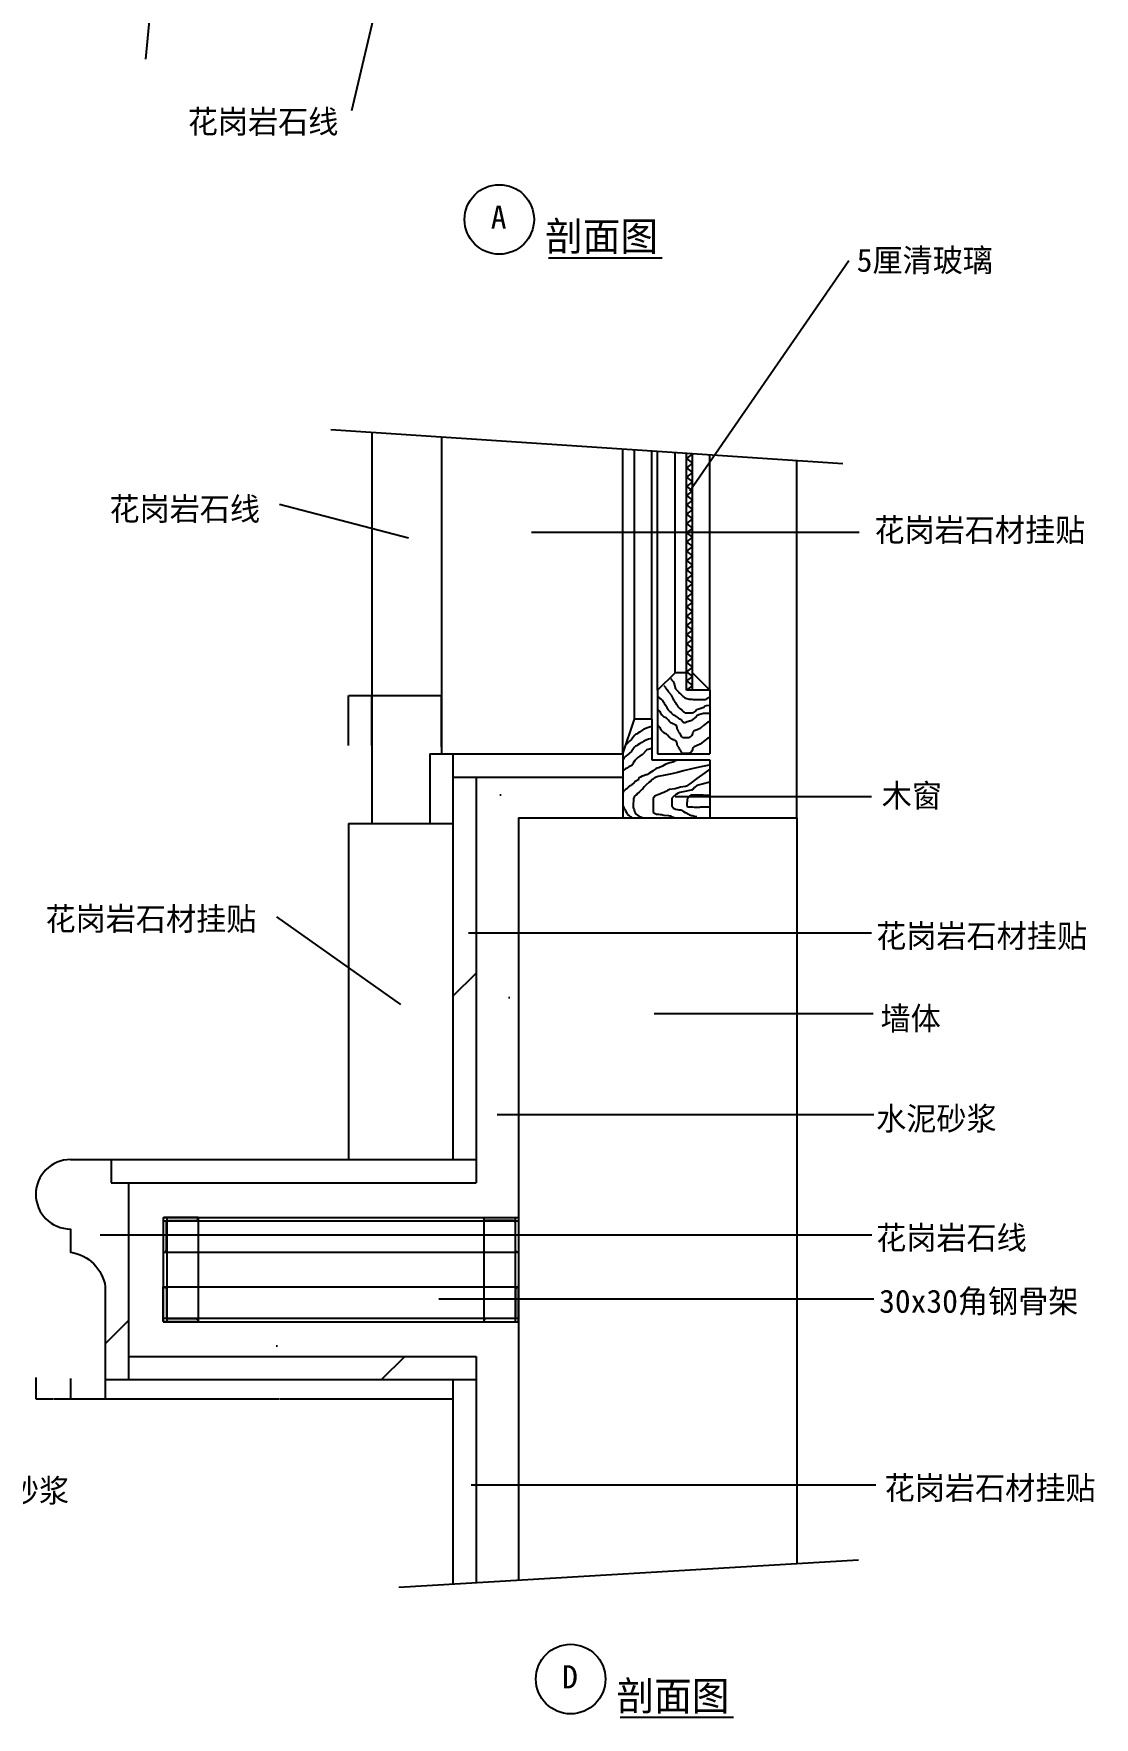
# Model space of a CAD drawing. Header units: metres. Extents: x -9731 to 0, y -43331 to 0.
# Drawn here: x -5658 to -1081, y -43331 to -36065 of the extents above; entities that cross this region are included whole.
import ezdxf

# ---------------------------------------------------------------- set-up
doc = ezdxf.new("R2010")
doc.units = ezdxf.units.M
for name, color, linetype in [('2', 2, 'Continuous'), ('3', 3, 'Continuous'), ('4', 4, 'Continuous'), ('7', 7, 'Continuous'), ('BH', 3, 'Continuous'), ('DIM', 3, 'Continuous'), ('TEXT', 3, 'Continuous')]:
    doc.layers.add(name, color=color, linetype=linetype)
doc.dimstyles.get("Standard").update_dxf_attribs({"dimtxt": 2.5, "dimasz": 2.5, "dimexe": 1.25, "dimexo": 0.625, "dimtad": 1, "dimcen": 2.5, "dimazin": 3, "dimtfac": 1, "dimtmove": 0, "dimatfit": 3})

# ---------------------------------------------------------------- blocks, each defined once
blk = doc.blocks.new('ST-L30')
at = {"layer": '4'}
blk.add_lwpolyline([(0, 1, 0.41), (1, 0), (30, 0), (30, 0.67, 0.41), (28, 2.67), (4.67, 2.67, -0.41), (2.67, 4.67), (2.67, 28, 0.41), (0.67, 30), (0, 30)], format="xyb", close=True, dxfattribs=at)
blk = doc.blocks.new('BH2')
at = {"layer": 'BH'}
blk.add_lwpolyline([(0, 32), (5, 28), (0, 24), (5, 20), (0, 16), (5, 12), (0, 8), (5, 4), (0, 0)], dxfattribs=at)
blk = doc.blocks.new('*D26')
for p, q in [((-5348.76, -41873.42), (-5348.76, -41956.29)), ((-3848.76, -41873.42), (-3848.76, -41956.29)), ((-5348.51, -41956.29), (-4600.26, -41956.29)), ((-4597.26, -41956.29), (-3849.01, -41956.29))]:
    blk.add_line(p, q)
at = {"layer": 'Defpoints'}
for p in [(-5348.76, -41873.42), (-3848.76, -41873.42), (-5348.76, -41956.29)]:
    blk.add_point(p, dxfattribs=at)
at = {"layer": 'DIM', "insert": (-4598.76, -41956.29), "char_height": 1, "attachment_point": 5}
blk.add_mtext('300', dxfattribs=at)
blk = doc.blocks.new('*D27')
for p, q in [((-5648.75, -41864.51), (-5648.75, -41956.29)), ((-5498.76, -41868.22), (-5498.76, -41956.29)), ((-5648.5, -41956.29), (-5574.755, -41956.29)), ((-5572.755, -41956.29), (-5499.01, -41956.29))]:
    blk.add_line(p, q)
at = {"layer": 'Defpoints'}
for p in [(-5648.75, -41864.51), (-5498.76, -41868.22), (-5648.75, -41956.29)]:
    blk.add_point(p, dxfattribs=at)
at = {"layer": 'DIM', "insert": (-5573.755, -41956.29), "char_height": 1, "attachment_point": 5}
blk.add_mtext('30', dxfattribs=at)
blk = doc.blocks.new('*D33')
for p, q in [((-5498.76, -41868.22), (-5498.76, -41956.29)), ((-5348.76, -41873.42), (-5348.76, -41956.29)), ((-5498.51, -41956.29), (-5424.76, -41956.29)), ((-5422.76, -41956.29), (-5349.01, -41956.29))]:
    blk.add_line(p, q)
at = {"layer": 'Defpoints'}
for p in [(-5498.76, -41868.22), (-5348.76, -41873.42), (-5498.76, -41956.29)]:
    blk.add_point(p, dxfattribs=at)
at = {"layer": 'DIM', "insert": (-5423.76, -41956.29), "char_height": 1, "attachment_point": 5}
blk.add_mtext('30', dxfattribs=at)
blk = doc.blocks.new('*D34')
for p, q in [((-4298.76, -39137.4), (-4298.76, -38921.16)), ((-4298.51, -38921.16), (-4249.76, -38921.16)), ((-4247.76, -38921.16), (-4199.01, -38921.16)), ((-4198.76, -39137.4), (-4198.76, -38921.16))]:
    blk.add_line(p, q)
at = {"layer": 'Defpoints'}
for p in [(-4298.76, -38921.16), (-4298.76, -39137.4), (-4198.76, -39137.4)]:
    blk.add_point(p, dxfattribs=at)
at = {"layer": 'DIM', "insert": (-4248.76, -38921.16), "char_height": 1, "attachment_point": 5}
blk.add_mtext('20', dxfattribs=at)
blk = doc.blocks.new('*D35')
for p, q in [((-4198.76, -39137.4), (-4198.76, -38921.16)), ((-4198.51, -38921.16), (-4049.76, -38921.16)), ((-4047.76, -38921.16), (-3899.01, -38921.16)), ((-3898.76, -39143.29), (-3898.76, -38921.16))]:
    blk.add_line(p, q)
at = {"layer": 'Defpoints'}
for p in [(-4198.76, -38921.16), (-4198.76, -39137.4), (-3898.76, -39143.29)]:
    blk.add_point(p, dxfattribs=at)
at = {"layer": 'DIM', "insert": (-4048.76, -38921.16), "char_height": 1, "attachment_point": 5}
blk.add_mtext('60', dxfattribs=at)

msp = doc.modelspace()

# ---------------------------------------------------------------- hatches: boundary and pattern name
at = {"layer": 'BH'}
h = msp.add_hatch(dxfattribs=at)
h.set_pattern_fill('ANSI33', scale=300)
h.paths.add_polyline_path([(-3115.43, -39273.42), (-3115.43, -39173.42), (-3848.76, -39173.42), (-3848.76, -39273.42)])
h.paths.add_polyline_path([(-3748.76, -39273.42), (-3848.76, -39273.42), (-3848.76, -40923.42), (-3748.76, -40923.42)])
h.paths.add_polyline_path([(-3848.76, -39173.42), (-3948.76, -39173.42), (-3948.76, -39473.42), (-3848.76, -39473.42)])
h.paths.add_polyline_path([(-5248.76, -40923.42), (-5248.76, -41023.42), (-3748.76, -41023.42), (-3748.76, -40923.42)])
h.paths.add_polyline_path([(-5248.76, -41773.42), (-5248.76, -41873.42), (-3848.76, -41873.42), (-3848.76, -41773.42)])
h.paths.add_polyline_path([(-3748.76, -41773.42), (-3848.76, -41773.42), (-3848.76, -42754.78), (-3748.76, -42748.88)])
h = msp.add_hatch(dxfattribs=at)
h.set_pattern_fill('AR-CONC', scale=15)
h.paths.add_polyline_path([(-3748.76, -41023.42), (-5248.76, -41023.42), (-5248.76, -41773.42), (-3748.76, -41773.42), (-3748.76, -42748.88), (-3565.43, -42738.06), (-3565.43, -41623.42), (-3715.43, -41623.42), (-5098.76, -41623.42), (-5098.76, -41173.42), (-4948.76, -41173.42), (-3565.43, -41173.42), (-3565.43, -39448.42), (-3115.43, -39448.42), (-3115.43, -39273.42), (-3748.76, -39273.42)])
h = msp.add_hatch(dxfattribs=at)
h.set_pattern_fill('ANSI31', scale=1500)
h.paths.add_polyline_path([(-3565.43, -42738.06), (-2365.43, -42667.24), (-2365.43, -39448.42), (-3565.43, -39448.42)])
h = msp.add_hatch(dxfattribs=at)
h.set_pattern_fill('ANSI33', scale=300)
h.paths.add_polyline_path([(-5498.76, -41223.42, -1), (-5498.76, -40923.42), (-5248.76, -40923.42), (-5248.76, -41873.42), (-5348.76, -41873.42), (-5348.76, -41473.42, 0.33), (-5498.76, -41323.42)])

# ---------------------------------------------------------------- linework, layer by layer
at = {"layer": '2'}
for p, q in [((-3565.43, -39448.42), (-2365.43, -39448.42)), ((-3565.43, -39448.42), (-3565.43, -42738.06)), ((-2365.43, -39448.42), (-2365.43, -42667.24))]:
    msp.add_line(p, q, dxfattribs=at)
at = {"layer": '3'}
for p, q in [((-4374.97, -37773.85), (-2167.01, -37919.22)), ((-3065.43, -39023.42), (-3065.43, -37860.07)), ((-2890.43, -38823.42), (-2890.43, -37871.59)), ((-4082.69, -42768.59), (-2099.08, -42651.52))]:
    msp.add_line(p, q, dxfattribs=at)
at = {"layer": '4'}
for p, q in [((-4198.76, -37785.45), (-4198.76, -39473.42)), ((-3898.76, -37805.2), (-3898.76, -39173.42)), ((-2365.43, -39448.42), (-2365.43, -37906.15)), ((-2890.43, -38823.42), (-2965.43, -38898.42)), ((-2840.43, -38823.42), (-2890.43, -38823.42)), ((-2815.43, -38823.42), (-2740.43, -38898.42)), ((-2965.43, -38898.42), (-2965.43, -39173.42)), ((-2740.43, -38898.42), (-2840.43, -38898.42)), ((-2740.43, -38898.42), (-2740.43, -39173.42)), ((-3115.43, -39173.42), (-3065.43, -39023.42)), ((-2990.43, -39023.42), (-3065.43, -39023.42)), ((-2990.43, -39023.42), (-2990.43, -39198.42)), ((-3948.76, -39173.42), (-3115.43, -39173.42)), ((-3948.76, -39173.42), (-3948.76, -39473.42)), ((-3848.76, -39173.42), (-3848.76, -40923.42)), ((-3115.43, -39173.42), (-3115.43, -39448.42)), ((-2990.43, -39198.42), (-2740.43, -39198.42)), ((-2965.43, -39173.42), (-2740.43, -39173.42)), ((-2740.43, -39198.42), (-2740.43, -39448.42)), ((-3848.76, -39273.42), (-3115.43, -39273.42)), ((-3748.76, -39273.42), (-3748.76, -41023.42)), ((-4298.76, -39473.42), (-4298.76, -40923.42)), ((-4298.76, -39473.42), (-3848.76, -39473.42)), ((-5498.76, -40923.42), (-3748.76, -40923.42)), ((-5323.76, -40923.42), (-5323.76, -41023.42)), ((-5323.76, -41023.42), (-3748.76, -41023.42)), ((-5248.76, -41023.42), (-5248.76, -41873.42)), ((-5098.76, -41173.42), (-3565.43, -41173.42)), ((-5098.76, -41173.42), (-5098.76, -41623.42)), ((-5098.76, -41623.42), (-3565.43, -41623.42)), ((-5248.76, -41773.42), (-3748.76, -41773.42)), ((-3748.76, -41773.42), (-3748.76, -42748.88)), ((-5348.76, -41873.42), (-3748.76, -41873.42)), ((-3848.76, -41873.42), (-3848.76, -42754.78))]:
    msp.add_line(p, q, dxfattribs=at)
msp.add_lwpolyline([(-5498.76, -40923.42, 1), (-5498.76, -41223.42), (-5498.76, -41223.42), (-5498.76, -41323.42, -0.33), (-5348.76, -41473.42), (-5348.76, -41873.42)], format="xyb", dxfattribs=at)
at = {"layer": '7'}
for p, q in [((-3115.43, -39173.42), (-3115.43, -37856.78)), ((-2990.43, -39023.42), (-2990.43, -37865.01)), ((-2965.43, -38898.42), (-2965.43, -37866.65)), ((-2840.43, -38898.42), (-2840.43, -37874.88)), ((-2815.43, -38898.42), (-2815.43, -37876.53)), ((-2740.43, -38898.42), (-2740.43, -37881.46)), ((-5098.76, -41188.42), (-3565.43, -41188.42)), ((-5083.76, -41173.42), (-5083.76, -41623.42)), ((-4948.76, -41173.42), (-4948.76, -41623.42)), ((-3715.43, -41173.42), (-3715.43, -41623.42)), ((-3580.43, -41173.42), (-3580.43, -41623.42)), ((-5098.76, -41323.42), (-3565.43, -41323.42)), ((-5098.76, -41473.42), (-3565.43, -41473.42)), ((-5098.76, -41608.42), (-3565.43, -41608.42))]:
    msp.add_line(p, q, dxfattribs=at)
at = {"layer": 'BH'}
for p, q in [((-2908.69, -38848.26), (-2905.97, -38852.79)), ((-2905.97, -38852.79), (-2903.25, -38856.42)), ((-2903.25, -38856.42), (-2900.53, -38859.15)), ((-2900.53, -38859.15), (-2898.72, -38860.96)), ((-2898.72, -38860.96), (-2896.9, -38863.68)), ((-2896.9, -38863.68), (-2896, -38866.41)), ((-2896, -38866.41), (-2894.19, -38870.94)), ((-2894.19, -38870.94), (-2892.37, -38875.48)), ((-2959.44, -38929.94), (-2963.97, -38928.12)), ((-2954, -38935.38), (-2959.44, -38929.94)), ((-2951.29, -38936.29), (-2954, -38935.38)), ((-2948.57, -38939.01), (-2951.29, -38936.29)), ((-2944.94, -38942.64), (-2948.57, -38939.01)), ((-2942.22, -38947.18), (-2944.94, -38942.64)), ((-2934.97, -38881.84), (-2937.69, -38879.11)), ((-2932.25, -38884.56), (-2934.97, -38881.84)), ((-2930.44, -38888.19), (-2932.25, -38884.56)), ((-2928.63, -38890), (-2930.44, -38888.19)), ((-2927.72, -38891.82), (-2928.63, -38890)), ((-2925.91, -38893.63), (-2927.72, -38891.82)), ((-2924.09, -38897.26), (-2925.91, -38893.63)), ((-2921.38, -38900.89), (-2924.09, -38897.26)), ((-2918.66, -38904.52), (-2921.38, -38900.89)), ((-2905.97, -38919.04), (-2918.66, -38904.52)), ((-2900.53, -38931.75), (-2905.97, -38919.04)), ((-2896.9, -38936.29), (-2900.53, -38931.75)), ((-2895.09, -38941.73), (-2896.9, -38936.29)), ((-2892.37, -38945.36), (-2895.09, -38941.73)), ((-2892.37, -38875.48), (-2890.56, -38888.19)), ((-2890.56, -38888.19), (-2888.75, -38891.82)), ((-2888.75, -38891.82), (-2886.03, -38894.54)), ((-2886.03, -38894.54), (-2884.22, -38896.36)), ((-2884.22, -38896.36), (-2881.5, -38899.99)), ((-2881.5, -38899.99), (-2877.87, -38902.71)), ((-2877.87, -38902.71), (-2874.25, -38906.34)), ((-2874.25, -38906.34), (-2870.62, -38910.88)), ((-2870.62, -38910.88), (-2867, -38914.51)), ((-2867, -38914.51), (-2862.46, -38918.14)), ((-2862.46, -38918.14), (-2858.84, -38921.77)), ((-2858.84, -38921.77), (-2856.12, -38924.49)), ((-2856.12, -38924.49), (-2854.31, -38925.4)), ((-2854.31, -38925.4), (-2852.49, -38927.21)), ((-2852.49, -38927.21), (-2849.78, -38929.03)), ((-2849.78, -38929.03), (-2846.15, -38930.84)), ((-2846.15, -38930.84), (-2843.43, -38932.66)), ((-2843.43, -38932.66), (-2838.9, -38934.47)), ((-2838.9, -38934.47), (-2834.37, -38935.38)), ((-2834.37, -38935.38), (-2828.93, -38936.29)), ((-2828.93, -38936.29), (-2823.49, -38936.29)), ((-2823.49, -38936.29), (-2818.05, -38937.2)), ((-2818.05, -38937.2), (-2812.62, -38938.1)), ((-2812.62, -38938.1), (-2807.18, -38938.1)), ((-2807.18, -38938.1), (-2794.49, -38939.01)), ((-2794.49, -38939.01), (-2764.58, -38939.01)), ((-2764.58, -38939.01), (-2760.05, -38938.1)), ((-2760.05, -38938.1), (-2756.42, -38936.29)), ((-2756.42, -38936.29), (-2752.8, -38934.47)), ((-2752.8, -38934.47), (-2749.17, -38932.66)), ((-2749.17, -38932.66), (-2744.64, -38929.94)), ((-2744.64, -38929.94), (-2741.92, -38928.12)), ((-2741.92, -38928.12), (-2740.43, -38926.63)), ((-2960.35, -38986.2), (-2963.07, -38985.3)), ((-2955.82, -38990.74), (-2960.35, -38986.2)), ((-2953.1, -38994.37), (-2955.82, -38990.74)), ((-2952.19, -38998), (-2953.1, -38994.37)), ((-2951.29, -39000.72), (-2952.19, -38998)), ((-2949.47, -39001.63), (-2951.29, -39000.72)), ((-2948.57, -39003.45), (-2949.47, -39001.63)), ((-2946.75, -39005.26), (-2948.57, -39003.45)), ((-2944.94, -39007.99), (-2946.75, -39005.26)), ((-2942.22, -39010.71), (-2944.94, -39007.99)), ((-2940.41, -38949.9), (-2942.22, -38947.18)), ((-2940.41, -39011.62), (-2942.22, -39010.71)), ((-2938.6, -38951.72), (-2940.41, -38949.9)), ((-2936.78, -39014.34), (-2940.41, -39011.62)), ((-2935.88, -38955.35), (-2938.6, -38951.72)), ((-2933.16, -39016.15), (-2936.78, -39014.34)), ((-2934.06, -38958.07), (-2935.88, -38955.35)), ((-2933.16, -38961.7), (-2934.06, -38958.07)), ((-2930.44, -38966.24), (-2933.16, -38961.7)), ((-2929.53, -39017.97), (-2933.16, -39016.15)), ((-2927.72, -38969.87), (-2930.44, -38966.24)), ((-2925, -38974.41), (-2927.72, -38969.87)), ((-2923.19, -38977.13), (-2925, -38974.41)), ((-2922.28, -38978.94), (-2923.19, -38977.13)), ((-2919.56, -38982.57), (-2922.28, -38978.94)), ((-2916.84, -38985.3), (-2919.56, -38982.57)), ((-2913.22, -38989.83), (-2916.84, -38985.3)), ((-2908.69, -38993.46), (-2913.22, -38989.83)), ((-2905.97, -38997.09), (-2908.69, -38993.46)), ((-2903.25, -38999.82), (-2905.97, -38997.09)), ((-2900.53, -39002.54), (-2903.25, -38999.82)), ((-2896.9, -39005.26), (-2900.53, -39002.54)), ((-2893.28, -39007.99), (-2896.9, -39005.26)), ((-2889.65, -39008.89), (-2893.28, -39007.99)), ((-2889.65, -38948.99), (-2892.37, -38945.36)), ((-2887.84, -38952.62), (-2889.65, -38948.99)), ((-2886.94, -39011.62), (-2889.65, -39008.89)), ((-2886.03, -38954.44), (-2887.84, -38952.62)), ((-2883.31, -39013.43), (-2886.94, -39011.62)), ((-2882.4, -38961.7), (-2886.03, -38954.44)), ((-2878.78, -39017.06), (-2883.31, -39013.43)), ((-2878.78, -38967.15), (-2882.4, -38961.7)), ((-2876.97, -38968.96), (-2878.78, -38967.15)), ((-2875.15, -38971.68), (-2876.97, -38968.96)), ((-2873.34, -38972.59), (-2875.15, -38971.68)), ((-2871.53, -38975.31), (-2873.34, -38972.59)), ((-2868.81, -38978.04), (-2871.53, -38975.31)), ((-2866.09, -38979.85), (-2868.81, -38978.04)), ((-2863.37, -38982.57), (-2866.09, -38979.85)), ((-2860.65, -38983.48), (-2863.37, -38982.57)), ((-2858.84, -38987.11), (-2860.65, -38983.48)), ((-2855.21, -38989.83), (-2858.84, -38987.11)), ((-2852.49, -38992.56), (-2855.21, -38989.83)), ((-2848.87, -38994.37), (-2852.49, -38992.56)), ((-2846.15, -38997.09), (-2848.87, -38994.37)), ((-2843.43, -38998), (-2846.15, -38997.09)), ((-2818.96, -38998), (-2843.43, -38998)), ((-2816.24, -38997.09), (-2818.96, -38998)), ((-2812.62, -38995.28), (-2816.24, -38997.09)), ((-2808.99, -38993.46), (-2812.62, -38995.28)), ((-2805.36, -38990.74), (-2808.99, -38993.46)), ((-2800.83, -38987.11), (-2805.36, -38990.74)), ((-2799.93, -39012.52), (-2804.46, -39017.06)), ((-2797.21, -38983.48), (-2800.83, -38987.11)), ((-2795.39, -39007.08), (-2799.93, -39012.52)), ((-2791.77, -38980.76), (-2797.21, -38983.48)), ((-2782.71, -39002.54), (-2795.39, -39007.08)), ((-2779.08, -38977.13), (-2791.77, -38980.76)), ((-2768.2, -38998.91), (-2782.71, -39002.54)), ((-2766.39, -38972.59), (-2779.08, -38977.13)), ((-2740.43, -38998.91), (-2768.2, -38998.91)), ((-2761.86, -38967.15), (-2766.39, -38972.59)), ((-2756.42, -38965.33), (-2761.86, -38967.15)), ((-2741.92, -38964.42), (-2756.42, -38965.33)), ((-2740.43, -38964.42), (-2741.92, -38964.42)), ((-3061.06, -39088.98), (-3065.52, -39093.44)), ((-3056.61, -39087.5), (-3061.06, -39088.98)), ((-3050.68, -39083.04), (-3056.61, -39087.5)), ((-3043.26, -39078.58), (-3050.68, -39083.04)), ((-3034.35, -39072.63), (-3043.26, -39078.58)), ((-3025.45, -39066.69), (-3034.35, -39072.63)), ((-3004.67, -39059.26), (-3025.45, -39066.69)), ((-2990.43, -39055.19), (-3004.67, -39059.26)), ((-2960.35, -39054.6), (-2963.07, -39053.69)), ((-2955.82, -39059.13), (-2960.35, -39054.6)), ((-2953.1, -39062.76), (-2955.82, -39059.13)), ((-2952.19, -39066.39), (-2953.1, -39062.76)), ((-2951.29, -39069.12), (-2952.19, -39066.39)), ((-2949.47, -39070.02), (-2951.29, -39069.12)), ((-2948.57, -39071.84), (-2949.47, -39070.02)), ((-2946.75, -39073.65), (-2948.57, -39071.84)), ((-2944.94, -39076.38), (-2946.75, -39073.65)), ((-2942.22, -39079.1), (-2944.94, -39076.38)), ((-2940.41, -39080.01), (-2942.22, -39079.1)), ((-2936.78, -39082.73), (-2940.41, -39080.01)), ((-2933.16, -39084.55), (-2936.78, -39082.73)), ((-2929.53, -39086.36), (-2933.16, -39084.55)), ((-2927.72, -39018.88), (-2929.53, -39017.97)), ((-2927.72, -39087.27), (-2929.53, -39086.36)), ((-2921.38, -39025.23), (-2927.72, -39018.88)), ((-2921.38, -39093.62), (-2927.72, -39087.27)), ((-2918.66, -39027.04), (-2921.38, -39025.23)), ((-2915.03, -39032.49), (-2918.66, -39027.04)), ((-2912.31, -39034.3), (-2915.03, -39032.49)), ((-2909.59, -39037.03), (-2912.31, -39034.3)), ((-2905.97, -39039.75), (-2909.59, -39037.03)), ((-2902.34, -39040.66), (-2905.97, -39039.75)), ((-2897.81, -39043.38), (-2902.34, -39040.66)), ((-2893.28, -39044.29), (-2897.81, -39043.38)), ((-2891.47, -39047.01), (-2893.28, -39044.29)), ((-2888.75, -39048.83), (-2891.47, -39047.01)), ((-2886.03, -39049.73), (-2888.75, -39048.83)), ((-2884.22, -39050.64), (-2886.03, -39049.73)), ((-2882.4, -39055.18), (-2884.22, -39050.64)), ((-2879.68, -39069.7), (-2882.4, -39055.18)), ((-2876.97, -39073.33), (-2879.68, -39069.7)), ((-2875.15, -39018.88), (-2878.78, -39017.06)), ((-2874.25, -39076.05), (-2876.97, -39073.33)), ((-2873.34, -39020.69), (-2875.15, -39018.88)), ((-2873.34, -39079.68), (-2874.25, -39076.05)), ((-2870.62, -39022.51), (-2873.34, -39020.69)), ((-2871.53, -39081.5), (-2873.34, -39079.68)), ((-2869.71, -39085.13), (-2871.53, -39081.5)), ((-2867, -39024.32), (-2870.62, -39022.51)), ((-2867, -39088.76), (-2869.71, -39085.13)), ((-2864.28, -39026.14), (-2867, -39024.32)), ((-2861.56, -39099.65), (-2867, -39088.76)), ((-2862.46, -39027.95), (-2864.28, -39026.14)), ((-2859.74, -39031.58), (-2862.46, -39027.95)), ((-2857.03, -39035.21), (-2859.74, -39031.58)), ((-2853.4, -39038.84), (-2857.03, -39035.21)), ((-2847.06, -39038.84), (-2853.4, -39038.84)), ((-2843.43, -39037.03), (-2847.06, -39038.84)), ((-2837.99, -39035.21), (-2843.43, -39037.03)), ((-2832.55, -39033.4), (-2837.99, -39035.21)), ((-2828.02, -39032.49), (-2832.55, -39033.4)), ((-2824.4, -39031.58), (-2828.02, -39032.49)), ((-2821.68, -39029.77), (-2824.4, -39031.58)), ((-2818.05, -39028.86), (-2821.68, -39029.77)), ((-2815.33, -39026.14), (-2818.05, -39028.86)), ((-2815.33, -39086.04), (-2817.15, -39089.67)), ((-2811.71, -39024.32), (-2815.33, -39026.14)), ((-2814.43, -39082.4), (-2815.33, -39086.04)), ((-2811.71, -39078.77), (-2814.43, -39082.4)), ((-2808.08, -39020.69), (-2811.71, -39024.32)), ((-2807.18, -39074.24), (-2811.71, -39078.77)), ((-2804.46, -39017.06), (-2808.08, -39020.69)), ((-2794.49, -39068.79), (-2807.18, -39074.24)), ((-2781.8, -39063.35), (-2794.49, -39068.79)), ((-2767.3, -39050.64), (-2781.8, -39063.35)), ((-2749.17, -39036.12), (-2767.3, -39050.64)), ((-2740.43, -39033.93), (-2749.17, -39036.12)), ((-3095.2, -39126.13), (-3101.3, -39131.02)), ((-3089.26, -39121.68), (-3095.2, -39126.13)), ((-3084.81, -39117.22), (-3089.26, -39121.68)), ((-3078.87, -39111.27), (-3084.81, -39117.22)), ((-3078.87, -39162.02), (-3084.81, -39167.96)), ((-3069.97, -39099.38), (-3078.87, -39111.27)), ((-3069.97, -39150.13), (-3078.87, -39162.02)), ((-3065.52, -39093.44), (-3069.97, -39099.38)), ((-3065.52, -39144.18), (-3069.97, -39150.13)), ((-3061.06, -39139.72), (-3065.52, -39144.18)), ((-3056.61, -39138.24), (-3061.06, -39139.72)), ((-3050.68, -39133.78), (-3056.61, -39138.24)), ((-3043.26, -39129.32), (-3050.68, -39133.78)), ((-3034.35, -39123.38), (-3043.26, -39129.32)), ((-3025.45, -39117.43), (-3034.35, -39123.38)), ((-3012.09, -39156.07), (-3032.87, -39176.88)), ((-3004.67, -39110), (-3025.45, -39117.43)), ((-2990.43, -39149.29), (-3012.09, -39156.07)), ((-2990.43, -39105.93), (-3004.67, -39110)), ((-2918.66, -39095.44), (-2921.38, -39093.62)), ((-2915.03, -39100.88), (-2918.66, -39095.44)), ((-2912.31, -39102.7), (-2915.03, -39100.88)), ((-2909.59, -39105.42), (-2912.31, -39102.7)), ((-2905.97, -39108.14), (-2909.59, -39105.42)), ((-2902.34, -39109.05), (-2905.97, -39108.14)), ((-2897.81, -39111.77), (-2902.34, -39109.05)), ((-2893.28, -39112.68), (-2897.81, -39111.77)), ((-2891.47, -39115.4), (-2893.28, -39112.68)), ((-2888.75, -39117.22), (-2891.47, -39115.4)), ((-2886.03, -39118.12), (-2888.75, -39117.22)), ((-2884.22, -39119.03), (-2886.03, -39118.12)), ((-2882.4, -39123.57), (-2884.22, -39119.03)), ((-2879.68, -39138.09), (-2882.4, -39123.57)), ((-2876.97, -39141.72), (-2879.68, -39138.09)), ((-2874.25, -39144.44), (-2876.97, -39141.72)), ((-2873.34, -39148.07), (-2874.25, -39144.44)), ((-2871.53, -39149.89), (-2873.34, -39148.07)), ((-2869.71, -39153.52), (-2871.53, -39149.89)), ((-2867, -39157.15), (-2869.71, -39153.52)), ((-2861.56, -39168.04), (-2867, -39157.15)), ((-2858.84, -39102.37), (-2861.56, -39099.65)), ((-2857.03, -39103.28), (-2858.84, -39102.37)), ((-2829.84, -39103.28), (-2857.03, -39103.28)), ((-2826.21, -39101.46), (-2829.84, -39103.28)), ((-2823.49, -39099.65), (-2826.21, -39101.46)), ((-2820.77, -39096.93), (-2823.49, -39099.65)), ((-2818.05, -39093.3), (-2820.77, -39096.93)), ((-2818.05, -39161.69), (-2820.77, -39165.32)), ((-2817.15, -39089.67), (-2818.05, -39093.3)), ((-2817.15, -39158.06), (-2818.05, -39161.69)), ((-2815.33, -39154.43), (-2817.15, -39158.06)), ((-2814.43, -39150.8), (-2815.33, -39154.43)), ((-2811.71, -39147.17), (-2814.43, -39150.8)), ((-2807.18, -39142.63), (-2811.71, -39147.17)), ((-2794.49, -39137.18), (-2807.18, -39142.63)), ((-2781.8, -39131.74), (-2794.49, -39137.18)), ((-2767.3, -39119.03), (-2781.8, -39131.74)), ((-2749.17, -39104.51), (-2767.3, -39119.03)), ((-2740.43, -39102.32), (-2749.17, -39104.51)), ((-3114.49, -39197.68), (-3115.43, -39198.62)), ((-3113.01, -39194.71), (-3114.49, -39197.68)), ((-3111.52, -39194.71), (-3113.01, -39194.71)), ((-3107.07, -39187.28), (-3111.52, -39193.22)), ((-3111.52, -39193.22), (-3111.52, -39194.71)), ((-3102.62, -39182.82), (-3107.07, -39187.28)), ((-3098.17, -39234.84), (-3104.1, -39237.81)), ((-3095.2, -39176.88), (-3102.62, -39182.82)), ((-3093.72, -39231.86), (-3098.17, -39234.84)), ((-3089.26, -39172.42), (-3095.2, -39176.88)), ((-3089.26, -39228.89), (-3093.72, -39231.86)), ((-3084.81, -39167.96), (-3089.26, -39172.42)), ((-3083.33, -39225.92), (-3089.26, -39228.89)), ((-3080.36, -39224.43), (-3083.33, -39225.92)), ((-3077.39, -39222.95), (-3080.36, -39224.43)), ((-3074.42, -39218.49), (-3077.39, -39222.95)), ((-3071.45, -39212.54), (-3074.42, -39218.49)), ((-3068.49, -39208.09), (-3071.45, -39212.54)), ((-3064.03, -39202.14), (-3068.49, -39208.09)), ((-3058.1, -39196.2), (-3064.03, -39202.14)), ((-3050.68, -39188.77), (-3058.1, -39196.2)), ((-3041.77, -39182.82), (-3050.68, -39188.77)), ((-3032.87, -39176.88), (-3041.77, -39182.82)), ((-2967.57, -39234.84), (-2973.5, -39237.81)), ((-2960.14, -39233.35), (-2967.57, -39234.84)), ((-2954.21, -39230.38), (-2960.14, -39233.35)), ((-2949.76, -39228.89), (-2954.21, -39230.38)), ((-2943.82, -39225.92), (-2949.76, -39228.89)), ((-2937.88, -39221.46), (-2943.82, -39225.92)), ((-2930.46, -39217), (-2937.88, -39221.46)), ((-2921.56, -39214.03), (-2930.46, -39217)), ((-2912.65, -39211.06), (-2921.56, -39214.03)), ((-2905.23, -39209.57), (-2912.65, -39211.06)), ((-2899.3, -39208.09), (-2905.23, -39209.57)), ((-2893.36, -39205.11), (-2899.3, -39208.09)), ((-2885.94, -39202.14), (-2893.36, -39205.11)), ((-2881.29, -39198.42), (-2885.94, -39202.14)), ((-2858.84, -39170.76), (-2861.56, -39168.04)), ((-2857.03, -39171.67), (-2858.84, -39170.76)), ((-2829.84, -39171.67), (-2857.03, -39171.67)), ((-2826.21, -39169.86), (-2829.84, -39171.67)), ((-2823.49, -39168.04), (-2826.21, -39169.86)), ((-2820.77, -39165.32), (-2823.49, -39168.04)), ((-2779.08, -39228.89), (-2817.67, -39237.81)), ((-2743.46, -39221.46), (-2779.08, -39228.89)), ((-2740.43, -39220.81), (-2743.46, -39221.46)), ((-3114.49, -39246.72), (-3115.43, -39247.66)), ((-3110.04, -39242.27), (-3114.49, -39246.72)), ((-3104.1, -39237.81), (-3110.04, -39242.27)), ((-3078.87, -39306.17), (-3080.36, -39309.14)), ((-3077.39, -39304.68), (-3078.87, -39306.17)), ((-3071.45, -39300.22), (-3077.39, -39304.68)), ((-3067, -39297.25), (-3071.45, -39300.22)), ((-3062.55, -39292.79), (-3067, -39297.25)), ((-3059.58, -39291.31), (-3062.55, -39292.79)), ((-3055.13, -39288.34), (-3059.58, -39291.31)), ((-3050.68, -39286.85), (-3055.13, -39288.34)), ((-3049.19, -39285.36), (-3050.68, -39286.85)), ((-3047.71, -39282.39), (-3049.19, -39285.36)), ((-3044.74, -39276.45), (-3047.71, -39280.9)), ((-3047.71, -39280.9), (-3047.71, -39282.39)), ((-3038.8, -39273.47), (-3044.74, -39276.45)), ((-3032.87, -39269.02), (-3038.8, -39273.47)), ((-3028.41, -39267.53), (-3032.87, -39269.02)), ((-3025.45, -39267.53), (-3028.41, -39267.53)), ((-3020.99, -39264.56), (-3025.45, -39267.53)), ((-3016.54, -39263.07), (-3020.99, -39264.56)), ((-3012.09, -39263.07), (-3016.54, -39263.07)), ((-3001.7, -39295.77), (-3016.54, -39307.65)), ((-3009.12, -39261.59), (-3012.09, -39263.07)), ((-3003.18, -39257.13), (-3009.12, -39261.59)), ((-2991.31, -39251.18), (-3003.18, -39257.13)), ((-2994.28, -39291.31), (-3001.7, -39295.77)), ((-2989.83, -39285.36), (-2994.28, -39291.31)), ((-2985.37, -39246.72), (-2991.31, -39251.18)), ((-2985.37, -39282.39), (-2989.83, -39285.36)), ((-2982.41, -39243.75), (-2985.37, -39246.72)), ((-2980.92, -39277.93), (-2985.37, -39282.39)), ((-2977.95, -39240.78), (-2982.41, -39243.75)), ((-2972.02, -39273.47), (-2980.92, -39277.93)), ((-2973.5, -39237.81), (-2977.95, -39240.78)), ((-2963.11, -39270.5), (-2972.02, -39273.47)), ((-2933.43, -39264.56), (-2963.11, -39270.5)), ((-2903.75, -39258.61), (-2933.43, -39264.56)), ((-2880, -39252.67), (-2903.75, -39258.61)), ((-2853.29, -39246.72), (-2880, -39252.67)), ((-2817.67, -39237.81), (-2853.29, -39246.72)), ((-2826.57, -39302.3), (-2835.48, -39308.25)), ((-2796.89, -39278.53), (-2826.57, -39302.3)), ((-2761.27, -39254.75), (-2796.89, -39278.53)), ((-2773.15, -39303.79), (-2796.89, -39309.73)), ((-2740.43, -39295.6), (-2773.15, -39303.79)), ((-2740.43, -39239.57), (-2761.27, -39254.75)), ((-3114.49, -39338.86), (-3115.43, -39340.74)), ((-3110.04, -39332.92), (-3114.49, -39338.86)), ((-3104.1, -39326.97), (-3110.04, -39332.92)), ((-3098.17, -39324), (-3104.1, -39326.97)), ((-3095.2, -39321.03), (-3098.17, -39324)), ((-3092.23, -39318.06), (-3095.2, -39321.03)), ((-3089.26, -39315.09), (-3092.23, -39316.57)), ((-3092.23, -39316.57), (-3092.23, -39318.06)), ((-3086.29, -39312.11), (-3089.26, -39315.09)), ((-3083.33, -39310.63), (-3086.29, -39312.11)), ((-3080.36, -39309.14), (-3083.33, -39310.63)), ((-3069.97, -39365.61), (-3071.45, -39396.56)), ((-3067, -39359.67), (-3069.97, -39365.61)), ((-3064.03, -39355.21), (-3067, -39359.67)), ((-3061.06, -39352.24), (-3064.03, -39355.21)), ((-3058.1, -39350.75), (-3061.06, -39352.24)), ((-3055.13, -39349.27), (-3058.1, -39350.75)), ((-3052.16, -39343.32), (-3055.13, -39347.78)), ((-3055.13, -39347.78), (-3055.13, -39349.27)), ((-3043.26, -39337.38), (-3052.16, -39343.32)), ((-3037.32, -39331.43), (-3043.26, -39337.38)), ((-3034.35, -39326.97), (-3037.32, -39331.43)), ((-3029.9, -39324), (-3034.35, -39326.97)), ((-3026.93, -39319.54), (-3029.9, -39324)), ((-3023.96, -39315.09), (-3026.93, -39319.54)), ((-3020.99, -39312.11), (-3023.96, -39315.09)), ((-3016.54, -39307.65), (-3020.99, -39312.11)), ((-2982.41, -39361.75), (-2985.37, -39366.21)), ((-2985.37, -39366.21), (-2985.37, -39425.39)), ((-2980.92, -39360.26), (-2982.41, -39361.75)), ((-2977.95, -39355.8), (-2980.92, -39360.26)), ((-2972.02, -39352.83), (-2977.95, -39355.8)), ((-2964.6, -39349.86), (-2972.02, -39352.83)), ((-2955.69, -39346.89), (-2964.6, -39349.86)), ((-2946.79, -39342.43), (-2955.69, -39346.89)), ((-2939.37, -39339.46), (-2946.79, -39342.43)), ((-2933.43, -39336.48), (-2939.37, -39339.46)), ((-2927.49, -39333.51), (-2933.43, -39336.48)), ((-2923.04, -39330.54), (-2927.49, -39333.51)), ((-2914.14, -39326.08), (-2923.04, -39330.54)), ((-2890.39, -39323.11), (-2914.14, -39326.08)), ((-2902.26, -39363.23), (-2903.75, -39366.21)), ((-2903.75, -39366.21), (-2903.75, -39398.64)), ((-2897.81, -39358.78), (-2902.26, -39363.23)), ((-2894.84, -39354.32), (-2897.81, -39358.78)), ((-2890.39, -39351.35), (-2894.84, -39354.32)), ((-2866.65, -39317.16), (-2890.39, -39323.11)), ((-2887.42, -39348.37), (-2890.39, -39351.35)), ((-2884.45, -39346.89), (-2887.42, -39348.37)), ((-2877.03, -39342.43), (-2884.45, -39346.89)), ((-2869.61, -39339.46), (-2877.03, -39342.43)), ((-2848.84, -39335), (-2869.61, -39339.46)), ((-2845.87, -39314.19), (-2866.65, -39317.16)), ((-2828.06, -39330.54), (-2848.84, -39335)), ((-2841.42, -39312.71), (-2845.87, -39314.19)), ((-2835.48, -39308.25), (-2841.42, -39312.71)), ((-2838.45, -39367.69), (-2839.93, -39394.18)), ((-2836.96, -39366.21), (-2838.45, -39367.69)), ((-2835.48, -39363.23), (-2836.96, -39366.21)), ((-2833.99, -39363.23), (-2835.48, -39363.23)), ((-2831.03, -39357.29), (-2833.99, -39361.75)), ((-2833.99, -39361.75), (-2833.99, -39363.23)), ((-2826.57, -39354.32), (-2831.03, -39357.29)), ((-2819.15, -39329.05), (-2828.06, -39330.54)), ((-2822.12, -39351.35), (-2826.57, -39354.32)), ((-2768.69, -39351.35), (-2822.12, -39351.35)), ((-2811.73, -39324.6), (-2819.15, -39329.05)), ((-2805.8, -39318.65), (-2811.73, -39324.6)), ((-2796.89, -39309.73), (-2805.8, -39318.65)), ((-2741.98, -39352.83), (-2768.69, -39351.35)), ((-2740.43, -39352.94), (-2741.98, -39352.83)), ((-3115.43, -39396.17), (-3113.01, -39401.02)), ((-3113.01, -39401.02), (-3111.52, -39405.47)), ((-3111.52, -39405.47), (-3107.07, -39411.42)), ((-3107.07, -39411.42), (-3104.1, -39418.85)), ((-3104.1, -39418.85), (-3099.65, -39426.28)), ((-3099.65, -39426.28), (-3095.2, -39435.2)), ((-3095.2, -39435.2), (-3089.26, -39438.17)), ((-3089.26, -39438.17), (-3083.33, -39442.63)), ((-3083.33, -39442.63), (-3080.36, -39444.11)), ((-3080.36, -39444.11), (-3077.39, -39447.09)), ((-3077.39, -39447.09), (-3073.4, -39448.42)), ((-3071.45, -39396.56), (-3071.45, -39403.99)), ((-3071.45, -39403.99), (-3069.97, -39408.45)), ((-3069.97, -39408.45), (-3068.49, -39409.93)), ((-3068.49, -39409.93), (-3067, -39414.39)), ((-3067, -39414.39), (-3065.52, -39421.82)), ((-3065.52, -39421.82), (-3062.55, -39427.77)), ((-3062.55, -39427.77), (-3058.1, -39433.71)), ((-3058.1, -39433.71), (-3052.16, -39438.17)), ((-3052.16, -39438.17), (-3046.22, -39441.14)), ((-3046.22, -39441.14), (-3043.26, -39442.63)), ((-3043.26, -39442.63), (-3038.8, -39444.11)), ((-3038.8, -39444.11), (-3034.35, -39445.6)), ((-3034.35, -39445.6), (-3030.6, -39448.42)), ((-2985.37, -39425.39), (-2979.44, -39428.36)), ((-2979.44, -39428.36), (-2970.53, -39432.82)), ((-2970.53, -39432.82), (-2961.63, -39432.82)), ((-2961.63, -39432.82), (-2954.21, -39434.3)), ((-2954.21, -39434.3), (-2948.27, -39434.3)), ((-2948.27, -39434.3), (-2939.37, -39437.28)), ((-2939.37, -39437.28), (-2918.59, -39438.76)), ((-2918.59, -39438.76), (-2911.17, -39440.25)), ((-2911.17, -39440.25), (-2903.75, -39444.71)), ((-2903.75, -39398.64), (-2902.26, -39401.61)), ((-2903.75, -39444.71), (-2896.33, -39446.19)), ((-2902.26, -39401.61), (-2899.3, -39404.58)), ((-2899.3, -39404.58), (-2897.81, -39407.55)), ((-2897.81, -39407.55), (-2894.84, -39409.04)), ((-2896.33, -39446.19), (-2891.88, -39448.42)), ((-2894.84, -39409.04), (-2888.91, -39412.01)), ((-2888.91, -39412.01), (-2880, -39413.5)), ((-2880, -39413.5), (-2874.07, -39414.98)), ((-2874.07, -39414.98), (-2862.19, -39414.98)), ((-2862.19, -39414.98), (-2859.22, -39417.96)), ((-2859.22, -39417.96), (-2856.26, -39419.44)), ((-2856.26, -39419.44), (-2853.29, -39420.93)), ((-2853.29, -39420.93), (-2847.35, -39425.39)), ((-2847.35, -39425.39), (-2842.9, -39426.87)), ((-2842.9, -39426.87), (-2838.45, -39429.85)), ((-2839.93, -39394.18), (-2839.93, -39398.64)), ((-2839.93, -39398.64), (-2838.45, -39400.12)), ((-2838.45, -39400.12), (-2833.99, -39401.61)), ((-2838.45, -39429.85), (-2832.51, -39432.82)), ((-2833.99, -39401.61), (-2814.7, -39401.61)), ((-2832.51, -39432.82), (-2828.06, -39435.79)), ((-2828.06, -39435.79), (-2823.61, -39437.28)), ((-2823.61, -39437.28), (-2819.15, -39438.76)), ((-2819.15, -39438.76), (-2814.7, -39438.76)), ((-2814.7, -39401.61), (-2807.28, -39403.1)), ((-2814.7, -39438.76), (-2810.25, -39441.73)), ((-2810.25, -39441.73), (-2805.8, -39441.73)), ((-2807.28, -39403.1), (-2785.02, -39403.1)), ((-2805.8, -39441.73), (-2801.34, -39443.22)), ((-2801.34, -39443.22), (-2796.89, -39443.22)), ((-2785.02, -39403.1), (-2780.57, -39401.61)), ((-2780.57, -39401.61), (-2740.43, -39401.61))]:
    msp.add_line(p, q, dxfattribs=at)
msp.add_lwpolyline([(-2817.79, -37876.53), (-2815.43, -37878.42), (-2840.43, -37898.42), (-2815.43, -37918.42), (-2840.43, -37938.42)], dxfattribs=at)
at = {"layer": 'DIM'}
msp.add_line((-4851.57, -32643.82), (-5174.9, -36174.34), dxfattribs=at)
at = {"layer": 'TEXT'}
for p, q in [((-3435.96, -37031.69), (-2946.17, -37031.69)), ((-3127.89, -43330.7), (-2638.1, -43330.7))]:
    msp.add_line(p, q, dxfattribs=at)
for centre in [(-3648.93, -36866.68), (-3340.86, -43165.69)]:
    msp.add_circle(centre, 150, dxfattribs=at)

# ---------------------------------------------------------------- block references
at = {"layer": '3', "xscale": 5, "yscale": 5, "zscale": 5}
for p in [(-2840.43, -38098.42), (-2840.43, -38258.42), (-2840.43, -38418.42), (-2840.43, -38578.42), (-2840.43, -38738.42), (-2840.43, -38898.42)]:
    msp.add_blockref('BH2', p, dxfattribs=at)
at = {"layer": '3', "yscale": 5, "zscale": 5}
for p, xscale, rotation in [((-5098.76, -41173.42), 5, 270), ((-3565.43, -41173.42), -5, 90), ((-5098.76, -41623.42), -5, 270), ((-3565.43, -41623.42), 5, 90)]:
    msp.add_blockref('ST-L30', p, dxfattribs=dict(at, xscale=xscale, rotation=rotation))

# ---------------------------------------------------------------- texts
at = {"layer": 'TEXT'}
for s, height, p in [('花岗岩石线', 100, (-4993.14, -36494.65)), ('A', 100, (-3685.5, -36906.91)), ('剖面图', 125, (-3451.29, -37001.8)), ('5厘清玻璃', 100, (-2106.56, -37092.52)), ('花岗岩石线', 100, (-5331.01, -38165.78)), ('花岗岩石材挂贴', 100, (-2030.11, -38256.47)), ('木窗', 100, (-1998.46, -39403.23)), ('花岗岩石材挂贴', 100, (-5607.09, -39934.74)), ('花岗岩石材挂贴', 100, (-2022.55, -40008.72)), ('墙体', 100, (-2003.65, -40364.66)), ('水泥砂浆', 100, (-2022.55, -40796.94)), ('花岗岩石线', 100, (-2022.55, -41311.16)), ('30x30角钢骨架', 100, (-2009.91, -41585.06)), ('花岗岩石材挂贴', 100, (-1985.95, -42390.51)), ('水泥砂浆', 100, (-6024.83, -42402.8)), ('D', 100, (-3377.71, -43205.92)), ('剖面图', 125, (-3143.22, -43300.81))]:
    msp.add_text(s, height=height, dxfattribs=at).set_placement(p)

# ---------------------------------------------------------------- dimensions: what is measured, and where the dimension line sits
at = {"layer": 'DIM'}
for base, p1, p2, text, picture, middle in [((-4298.76, -38921.16), (-4298.76, -39137.4), (-4198.76, -39137.4), '20', '*D34', (-4248.76, -38921.16)), ((-4198.76, -38921.16), (-4198.76, -39137.4), (-3898.76, -39143.29), '60', '*D35', (-4048.76, -38921.16)), ((-5648.75, -41956.29), (-5648.75, -41864.51), (-5498.76, -41868.22), '30', '*D27', (-5573.755, -41956.29)), ((-5498.76, -41956.29), (-5498.76, -41868.22), (-5348.76, -41873.42), '30', '*D33', (-5423.76, -41956.29)), ((-5348.76, -41956.29), (-5348.76, -41873.42), (-3848.76, -41873.42), '300', '*D26', (-4598.76, -41956.29))]:
    dim = msp.add_linear_dim(base=base, p1=p1, p2=p2, text=text, dimstyle='Standard', dxfattribs=at)
    dim.commit()
    dim.dimension.update_dxf_attribs({"geometry": picture, "text_midpoint": middle})

# ---------------------------------------------------------------- leaders
for points in [[(-3805.17, -34352.31), (-4286.94, -36398.09)], [(-2826.68, -38037.83), (-2140.98, -37043.85)], [(-4040.82, -38241.91), (-4597.2, -38097.37)], [(-3510.22, -38216.01), (-2096.56, -38216.01)], [(-2889.63, -39356.66), (-2042.94, -39356.66)], [(-4074.21, -40254.27), (-4608.33, -39876.26)], [(-3781.68, -39945.53), (-2042.94, -39945.53)], [(-2980.35, -40292.81), (-2035.38, -40292.81)], [(-3658.15, -40729.87), (-2032.12, -40729.87)], [(-5370.67, -41248.12), (-2040.77, -41248.12)], [(-3908.97, -41524.52), (-2032.12, -41524.52)], [(-3770.59, -42327.81), (-2023.47, -42327.81)]]:
    msp.add_leader(points, dimstyle='Standard', dxfattribs=at)

doc.saveas('drawing.dxf')
